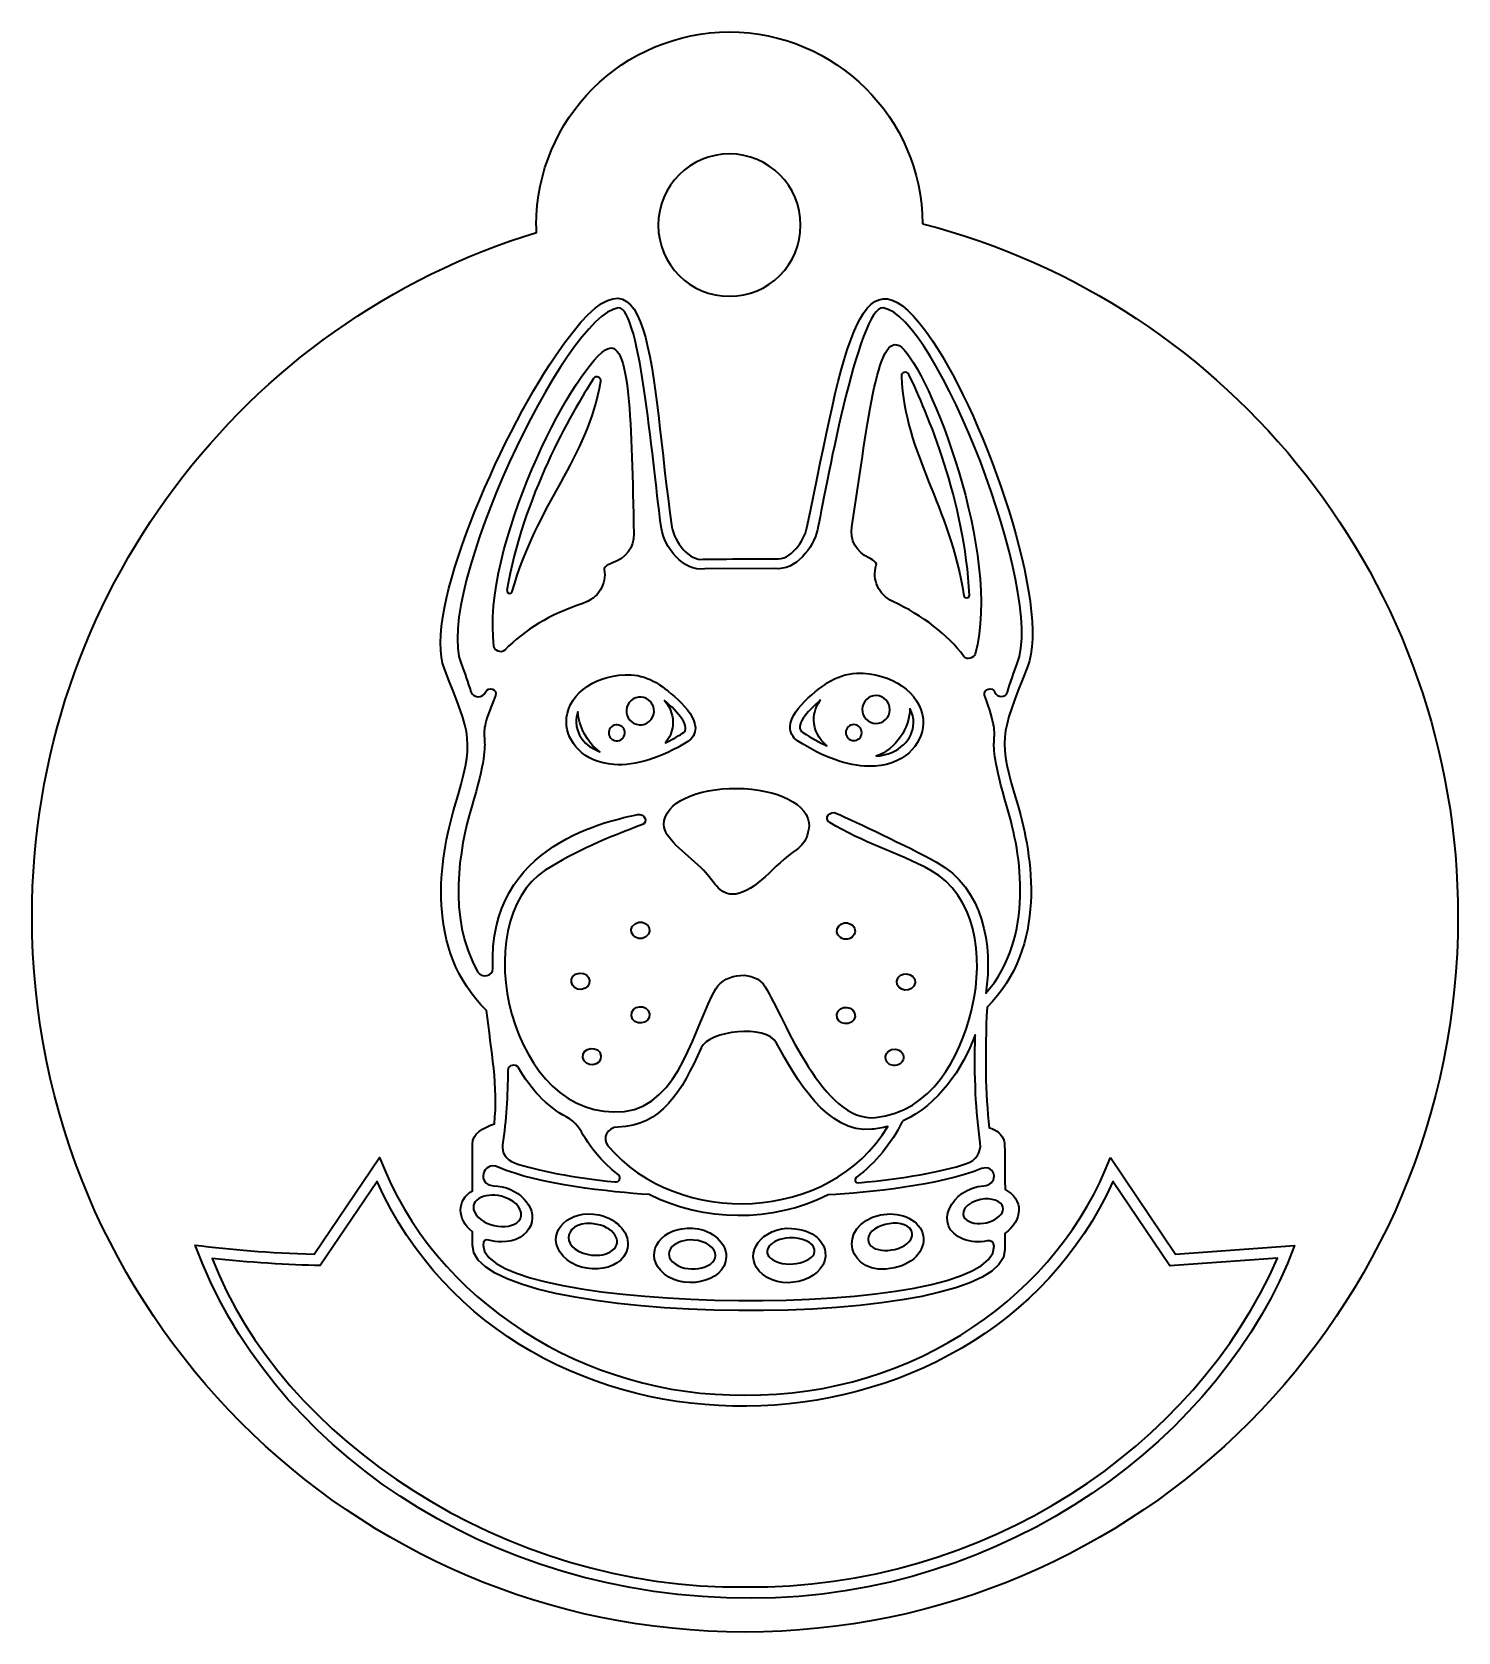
# Model space of a CAD drawing. Header units: inches. Extents: x 0.5 to 4, y -4.21 to -0.29.
import ezdxf

# ---------------------------------------------------------------- set-up
doc = ezdxf.new("R2010")
doc.units = ezdxf.units.IN
doc.header["$MEASUREMENT"] = 0
doc.layers.add('_U+0421_U+043B_U+043E_U+0439 1', color=7, linetype='Continuous')

# ---------------------------------------------------------------- blocks, each defined once
blk = doc.blocks.new('block 2')
at = {"layer": '_U+0421_U+043B_U+043E_U+0439 1', "color": 7, "lineweight": 35, "true_color": 0xffffff}
for points, knots in [([(2.9193, -2.1838), (2.8704, -2.0195), (2.8757, -2.0172), (2.9433, -1.8448), (3.0016, -1.696), (2.8404, -1.2366), (2.7101, -1.0438), (2.5322, -0.7808), (2.4953, -1.0526), (2.4019, -1.5034), (2.3954, -1.5351), (2.3609, -1.5845), (2.3255, -1.5792), (2.3221, -1.5794), (2.1511, -1.5799), (2.1476, -1.5802), (2.1139, -1.5858), (2.0762, -1.5376), (2.0708, -1.5013), (2.0158, -1.1284), (2.0308, -0.717), (1.7847, -1.081), (1.6462, -1.2858), (1.4579, -1.7109), (1.5123, -1.8497), (1.5786, -2.0184), (1.5871, -2.0209), (1.5372, -2.1888), (1.5001, -2.3131), (1.4626, -2.5405), (1.6157, -2.6881), (1.6273, -2.7878), (1.6444, -2.8748), (1.6348, -2.9662), (1.6094, -2.9759), (1.5791, -2.9913), (1.5809, -3.0166), (1.5809, -3.0166), (1.5808, -3.1308), (1.5808, -3.1308), (1.5423, -3.1541), (1.5428, -3.2002), (1.5808, -3.2313), (1.5808, -3.2313), (1.5808, -3.2647), (1.5808, -3.2647), (1.5808, -3.4719), (2.888, -3.4816), (2.888, -3.2759), (2.888, -3.2759), (2.888, -3.2355), (2.888, -3.2355), (2.9328, -3.204), (2.9343, -3.151), (2.8882, -3.1278), (2.888, -3.0677), (2.8875, -3.0119), (2.8864, -3.0099), (2.8818, -2.9931), (2.8676, -2.9805), (2.8493, -2.9762), (2.84, -2.8926), (2.8383, -2.7962), (2.844, -2.6801), (2.9934, -2.5324), (2.9559, -2.3073), (2.9193, -2.1838)], [0, 0, 0, 0, 1, 1, 1, 2, 2, 2, 3, 3, 3, 4, 4, 4, 5, 5, 5, 6, 6, 6, 7, 7, 7, 8, 8, 8, 9, 9, 9, 10, 10, 10, 11, 11, 11, 12, 12, 12, 13, 13, 13, 14, 14, 14, 15, 15, 15, 16, 16, 16, 17, 17, 17, 18, 18, 18, 19, 19, 19, 20, 20, 20, 21, 21, 21, 22, 22, 22, 22]), ([(2.7197, -2.324), (2.6444, -2.2824), (2.5244, -2.2267), (2.4753, -2.2042), (2.4582, -2.1963), (2.4422, -2.2165), (2.4579, -2.2263), (2.5396, -2.2777), (2.6222, -2.2981), (2.7059, -2.3442), (2.8162, -2.4049), (2.8365, -2.5553), (2.8079, -2.6803), (2.8066, -2.6824), (2.8062, -2.6847), (2.8064, -2.687), (2.8064, -2.6873), (2.8062, -2.6877), (2.8062, -2.688), (2.7778, -2.8031), (2.7076, -2.9373), (2.5701, -2.951), (2.4423, -2.964), (2.3479, -2.7109), (2.2994, -2.6299), (2.2748, -2.589), (2.2026, -2.5944), (2.1782, -2.6353), (2.1269, -2.7219), (2.0911, -2.9208), (1.954, -2.9358), (1.6733, -2.9659), (1.5634, -2.469), (1.7598, -2.3437), (1.8323, -2.2976), (1.9151, -2.263), (1.9982, -2.2317), (2.0139, -2.2259), (2.0032, -2.2033), (1.9862, -2.2072), (1.9253, -2.221), (1.6165, -2.2759), (1.6311, -2.5851), (1.6321, -2.604), (1.6032, -2.6099), (1.5937, -2.5931), (1.5183, -2.459), (1.5489, -2.2899), (1.5786, -2.1901), (1.6471, -1.9597), (1.5755, -2.0642), (1.6378, -1.9147), (1.6439, -1.8999), (1.6191, -1.8915), (1.613, -1.9063), (1.6061, -1.9228), (1.5816, -1.9209), (1.5771, -1.9055), (1.5701, -1.8827), (1.5622, -1.8598), (1.5532, -1.8367), (1.4855, -1.6644), (1.8096, -0.9794), (1.9391, -0.9634), (1.9939, -0.958), (2.0253, -1.373), (2.0447, -1.5045), (2.0512, -1.5494), (2.0976, -1.6113), (2.1511, -1.6038), (2.1511, -1.6038), (2.3236, -1.6031), (2.3236, -1.6031), (2.374, -1.6094), (2.4189, -1.5512), (2.4279, -1.5078), (2.4441, -1.4294), (2.5286, -0.9544), (2.5893, -0.9635), (2.7178, -0.9795), (2.9868, -1.6624), (2.9184, -1.8367), (2.9091, -1.8602), (2.9011, -1.8835), (2.8941, -1.9067), (2.89, -1.9205), (2.8684, -1.9208), (2.8636, -1.9073), (2.8579, -1.8913), (2.8329, -1.8992), (2.8382, -1.914), (2.8925, -2.0656), (2.8272, -1.9663), (2.8937, -2.1901), (2.9276, -2.3037), (2.9622, -2.5066), (2.8412, -2.646), (2.8583, -2.5281), (2.8359, -2.3878), (2.7197, -2.324)], [0, 0, 0, 0, 1, 1, 1, 2, 2, 2, 3, 3, 3, 4, 4, 4, 5, 5, 5, 6, 6, 6, 7, 7, 7, 8, 8, 8, 9, 9, 9, 10, 10, 10, 11, 11, 11, 12, 12, 12, 13, 13, 13, 14, 14, 14, 15, 15, 15, 16, 16, 16, 17, 17, 17, 18, 18, 18, 19, 19, 19, 20, 20, 20, 21, 21, 21, 22, 22, 22, 23, 23, 23, 24, 24, 24, 25, 25, 25, 26, 26, 26, 27, 27, 27, 28, 28, 28, 29, 29, 29, 30, 30, 30, 31, 31, 31, 32, 32, 32, 33, 33, 33, 33]), ([(1.9136, -3.0202), (1.8983, -3.0019), (1.9121, -2.9751), (1.9375, -2.9744), (2.0446, -2.9719), (2.095, -2.887), (2.1422, -2.7799), (2.1604, -2.7387), (2.3018, -2.7195), (2.3276, -2.7684), (2.3744, -2.8567), (2.4533, -2.9908), (2.5612, -2.9799), (2.5747, -2.9787), (2.5878, -2.9762), (2.6003, -2.9728), (2.4597, -3.2097), (2.0847, -3.2241), (1.9136, -3.0202)], [0, 0, 0, 0, 1, 1, 1, 2, 2, 2, 3, 3, 3, 4, 4, 4, 5, 5, 5, 6, 6, 6, 6]), ([(2.8275, -3.0138), (2.8307, -3.0358), (2.8165, -3.0566), (2.7933, -3.0642), (2.7314, -3.0847), (2.6404, -3.1009), (2.5294, -3.1113), (2.5211, -3.1122), (2.5168, -3.1028), (2.523, -3.0981), (2.5708, -3.0616), (2.6094, -3.0156), (2.635, -2.9624), (2.6357, -2.9609), (2.6369, -2.9597), (2.6386, -2.9588), (2.7247, -2.9194), (2.7832, -2.8331), (2.815, -2.7481), (2.8123, -2.8509), (2.8165, -2.9374), (2.8275, -3.0138)], [0, 0, 0, 0, 1, 1, 1, 2, 2, 2, 3, 3, 3, 4, 4, 4, 5, 5, 5, 6, 6, 6, 7, 7, 7, 7]), ([(1.9393, -3.092), (1.9472, -3.0984), (1.9415, -3.1102), (1.9309, -3.1091), (1.8268, -3.0983), (1.7419, -3.0822), (1.6841, -3.0623), (1.6641, -3.0555), (1.6521, -3.0369), (1.6548, -3.0178), (1.6637, -2.9573), (1.6679, -2.8972), (1.6676, -2.8353), (1.6675, -2.822), (1.6876, -2.8174), (1.6944, -2.8294), (1.7225, -2.8785), (1.7615, -2.9228), (1.8128, -2.9503), (1.8578, -2.9745), (1.8472, -3.018), (1.9393, -3.092)], [0, 0, 0, 0, 1, 1, 1, 2, 2, 2, 3, 3, 3, 4, 4, 4, 5, 5, 5, 6, 6, 6, 7, 7, 7, 7]), ([(2.8615, -3.0945), (2.8615, -3.0945), (2.8615, -3.0948), (2.8615, -3.0948), (2.8615, -3.1074), (2.8505, -3.1174), (2.8365, -3.1185), (2.7562, -3.1245), (2.7079, -3.218), (2.7858, -3.2497), (2.804, -3.257), (2.8247, -3.2581), (2.8447, -3.254), (2.8534, -3.2522), (2.8615, -3.2585), (2.8615, -3.2666), (2.8615, -3.4553), (1.6072, -3.4351), (1.6072, -3.2647), (1.6072, -3.2531), (1.6137, -3.2498), (1.6209, -3.2519), (1.6318, -3.2549), (1.6423, -3.2565), (1.6525, -3.2565), (1.6864, -3.2565), (1.7147, -3.2402), (1.7241, -3.2158), (1.7421, -3.1692), (1.6912, -3.1201), (1.6326, -3.1183), (1.5903, -3.1169), (1.6061, -3.056), (1.6443, -3.0728), (1.7432, -3.1166), (1.9215, -3.1338), (2.0144, -3.1402), (2.1478, -3.2078), (2.3168, -3.2099), (2.4539, -3.1412), (2.5525, -3.1349), (2.7283, -3.1183), (2.8303, -3.0765), (2.845, -3.0705), (2.8615, -3.0799), (2.8615, -3.0945)], [0, 0, 0, 0, 1, 1, 1, 2, 2, 2, 3, 3, 3, 4, 4, 4, 5, 5, 5, 6, 6, 6, 7, 7, 7, 8, 8, 8, 9, 9, 9, 10, 10, 10, 11, 11, 11, 12, 12, 12, 13, 13, 13, 14, 14, 14, 15, 15, 15, 15]), ([(1.5858, -3.1827), (1.5719, -3.1519), (1.6164, -3.1313), (1.6609, -3.147), (1.6909, -3.1577), (1.7075, -3.1805), (1.6987, -3.1991), (1.6987, -3.1991), (1.6986, -3.1991), (1.6986, -3.1991), (1.6834, -3.2312), (1.6033, -3.2219), (1.5858, -3.1827)], [0, 0, 0, 0, 1, 1, 1, 2, 2, 2, 3, 3, 3, 4, 4, 4, 4]), ([(2.8811, -3.1659), (2.8966, -3.1901), (2.844, -3.2216), (2.804, -3.2081), (2.7725, -3.1976), (2.7821, -3.166), (2.8196, -3.1545), (2.845, -3.1467), (2.8719, -3.1517), (2.8811, -3.1659)], [0, 0, 0, 0, 1, 1, 1, 2, 2, 2, 3, 3, 3, 3])]:
    blk.add_open_spline(points, degree=3, knots=knots, dxfattribs=at)
blk = doc.blocks.new('block 5')
at = {"layer": '_U+0421_U+043B_U+043E_U+0439 1', "color": 7, "lineweight": 35, "true_color": 0xffffff}
for points, knots in [([(1.8115, -1.9808), (1.8125, -2.0283), (1.8529, -2.0791), (1.9284, -2.0844), (1.9812, -2.0881), (2.0438, -2.0686), (2.1095, -2.0279), (2.1215, -2.0205), (2.1283, -2.0083), (2.1281, -1.9944), (2.1275, -1.949), (2.0476, -1.8925), (2.0319, -1.8833), (2.0132, -1.8722), (1.992, -1.8656), (1.9707, -1.8641), (1.9658, -1.8638), (1.9608, -1.8636), (1.9559, -1.8639), (1.8737, -1.867), (1.8103, -1.9183), (1.8115, -1.9808)], [0, 0, 0, 0, 1, 1, 1, 2, 2, 2, 3, 3, 3, 4, 4, 4, 5, 5, 5, 6, 6, 6, 7, 7, 7, 7]), ([(1.9589, -1.9505), (1.9602, -1.9317), (1.9765, -1.9175), (1.9953, -1.9188), (2.0139, -1.9202), (2.0281, -1.9364), (2.0268, -1.9552), (2.0254, -1.974), (2.0092, -1.9881), (1.9905, -1.9868), (1.9717, -1.9855), (1.9576, -1.9693), (1.9589, -1.9505)], [0, 0, 0, 0, 1, 1, 1, 2, 2, 2, 3, 3, 3, 4, 4, 4, 4]), ([(1.8353, -1.9803), (1.8352, -1.9717), (1.8369, -1.9633), (1.8399, -1.9553), (1.842, -1.99), (1.8616, -2.0298), (1.8934, -2.0529), (1.8561, -2.0391), (1.836, -2.0095), (1.8353, -1.9803)], [0, 0, 0, 0, 1, 1, 1, 2, 2, 2, 3, 3, 3, 3]), ([(2.0728, -1.9887), (2.0752, -1.9664), (2.0674, -1.9451), (2.0526, -1.9275), (2.0855, -1.955), (2.1195, -1.9937), (2.097, -2.0077), (2.0823, -2.0168), (2.0682, -2.0244), (2.0547, -2.031), (2.0647, -2.0188), (2.0712, -2.0044), (2.0728, -1.9887)], [0, 0, 0, 0, 1, 1, 1, 2, 2, 2, 3, 3, 3, 4, 4, 4, 4]), ([(1.9156, -2.0051), (1.9164, -1.9943), (1.9258, -1.9861), (1.9366, -1.9869), (1.9474, -1.9877), (1.9556, -1.9971), (1.9549, -2.0079), (1.9541, -2.0187), (1.9447, -2.0269), (1.9339, -2.0261), (1.9231, -2.0254), (1.9149, -2.016), (1.9156, -2.0051)], [0, 0, 0, 0, 1, 1, 1, 2, 2, 2, 3, 3, 3, 4, 4, 4, 4])]:
    blk.add_open_spline(points, degree=3, knots=knots, dxfattribs=at)
blk = doc.blocks.new('block 4')
at = {"layer": '_U+0421_U+043B_U+043E_U+0439 1'}
blk.add_blockref('block 5', (0, 0), dxfattribs=at)
blk = doc.blocks.new('block 7')
at = {"layer": '_U+0421_U+043B_U+043E_U+0439 1', "color": 7, "lineweight": 35, "true_color": 0xffffff}
for points, knots in [([(2.3606, -1.9913), (2.3603, -2.0055), (2.367, -2.0181), (2.3791, -2.026), (2.4424, -2.0669), (2.5011, -2.0879), (2.5536, -2.0887), (2.6386, -2.0901), (2.686, -2.0356), (2.6874, -1.9838), (2.6891, -1.9195), (2.6243, -1.8651), (2.5397, -1.8601), (2.5376, -1.86), (2.5355, -1.8599), (2.5335, -1.8598), (2.5083, -1.8595), (2.4832, -1.866), (2.461, -1.8786), (2.4447, -1.8878), (2.362, -1.9444), (2.3606, -1.9913)], [0, 0, 0, 0, 1, 1, 1, 2, 2, 2, 3, 3, 3, 4, 4, 4, 5, 5, 5, 6, 6, 6, 7, 7, 7, 7]), ([(2.5376, -1.9487), (2.5379, -1.9299), (2.5534, -1.9149), (2.5722, -1.9152), (2.5909, -1.9154), (2.6059, -1.9309), (2.6056, -1.9498), (2.6053, -1.9686), (2.5898, -1.9836), (2.5711, -1.9833), (2.5523, -1.983), (2.5373, -1.9675), (2.5376, -1.9487)], [0, 0, 0, 0, 1, 1, 1, 2, 2, 2, 3, 3, 3, 4, 4, 4, 4]), ([(2.4356, -1.9259), (2.4246, -1.9403), (2.4184, -1.9571), (2.4187, -1.9752), (2.4191, -1.9996), (2.4314, -2.0218), (2.4511, -2.0385), (2.4324, -2.0299), (2.4128, -2.0193), (2.392, -2.0059), (2.3693, -1.9914), (2.4022, -1.9536), (2.4356, -1.9259)], [0, 0, 0, 0, 1, 1, 1, 2, 2, 2, 3, 3, 3, 4, 4, 4, 4]), ([(2.5709, -2.0642), (2.6212, -2.0475), (2.655, -1.9914), (2.6547, -1.9473), (2.6608, -1.9586), (2.6639, -1.9707), (2.6636, -1.9832), (2.6625, -2.0211), (2.6301, -2.0589), (2.5709, -2.0642)], [0, 0, 0, 0, 1, 1, 1, 2, 2, 2, 3, 3, 3, 3]), ([(2.4974, -2.0056), (2.4975, -1.9948), (2.5065, -1.9861), (2.5173, -1.9863), (2.5282, -1.9864), (2.5368, -1.9954), (2.5367, -2.0062), (2.5365, -2.0171), (2.5275, -2.0258), (2.5167, -2.0256), (2.5059, -2.0254), (2.4972, -2.0165), (2.4974, -2.0056)], [0, 0, 0, 0, 1, 1, 1, 2, 2, 2, 3, 3, 3, 4, 4, 4, 4])]:
    blk.add_open_spline(points, degree=3, knots=knots, dxfattribs=at)
blk = doc.blocks.new('block 6')
at = {"layer": '_U+0421_U+043B_U+043E_U+0439 1'}
blk.add_blockref('block 7', (0, 0), dxfattribs=at)
blk = doc.blocks.new('block 3')
at = {"layer": '_U+0421_U+043B_U+043E_U+0439 1'}
for name in ['block 4', 'block 6']:
    blk.add_blockref(name, (0, 0), dxfattribs=at)
blk = doc.blocks.new('block 8')
at = {"layer": '_U+0421_U+043B_U+043E_U+0439 1', "color": 7, "lineweight": 35, "true_color": 0xffffff}
for points, knots in [([(2.6339, -1.0597), (2.5725, -1.0077), (2.5493, -1.2726), (2.5119, -1.5008), (2.5068, -1.5324), (2.5237, -1.5631), (2.554, -1.5772), (2.5679, -1.5835), (2.5739, -1.5895), (2.5722, -1.5951), (2.5609, -1.6309), (2.5775, -1.6674), (2.6125, -1.6838), (2.6889, -1.7198), (2.7459, -1.764), (2.7873, -1.8191), (2.7953, -1.8297), (2.8123, -1.8226), (2.8148, -1.813), (2.8815, -1.5672), (2.7018, -1.1172), (2.6339, -1.0597)], [0, 0, 0, 0, 1, 1, 1, 2, 2, 2, 3, 3, 3, 4, 4, 4, 5, 5, 5, 6, 6, 6, 7, 7, 7, 7]), ([(2.7875, -1.6699), (2.7519, -1.4435), (2.6431, -1.3278), (2.6339, -1.1314), (2.6334, -1.1211), (2.6475, -1.1175), (2.652, -1.1268), (2.6963, -1.2168), (2.7902, -1.4384), (2.8008, -1.6685), (2.8011, -1.6769), (2.7888, -1.6782), (2.7875, -1.6699)], [0, 0, 0, 0, 1, 1, 1, 2, 2, 2, 3, 3, 3, 4, 4, 4, 4])]:
    blk.add_open_spline(points, degree=3, knots=knots, dxfattribs=at)
blk = doc.blocks.new('block 9')
at = {"layer": '_U+0421_U+043B_U+043E_U+0439 1', "color": 7, "lineweight": 35, "true_color": 0xffffff}
for points, knots in [([(1.9072, -1.0665), (1.8225, -1.122), (1.6026, -1.5515), (1.6337, -1.7942), (1.635, -1.8041), (1.6511, -1.8128), (1.6603, -1.8034), (1.7089, -1.7533), (1.7716, -1.7158), (1.8523, -1.6887), (1.8894, -1.6763), (1.9108, -1.6419), (1.9046, -1.6052), (1.9034, -1.5995), (1.9104, -1.5942), (1.925, -1.5894), (1.9569, -1.5787), (1.978, -1.5502), (1.9772, -1.5183), (1.9707, -1.2522), (1.9701, -1.0249), (1.9072, -1.0665)], [0, 0, 0, 0, 1, 1, 1, 2, 2, 2, 3, 3, 3, 4, 4, 4, 5, 5, 5, 6, 6, 6, 7, 7, 7, 7]), ([(1.6657, -1.6565), (1.7038, -1.4293), (1.8237, -1.2206), (1.8785, -1.1367), (1.8841, -1.1281), (1.8976, -1.1333), (1.8959, -1.1434), (1.8632, -1.3372), (1.7412, -1.439), (1.6787, -1.6595), (1.6764, -1.6675), (1.6643, -1.6648), (1.6657, -1.6565)], [0, 0, 0, 0, 1, 1, 1, 2, 2, 2, 3, 3, 3, 4, 4, 4, 4])]:
    blk.add_open_spline(points, degree=3, knots=knots, dxfattribs=at)
blk = doc.blocks.new('block 10')
at = {"layer": '_U+0421_U+043B_U+043E_U+0439 1', "color": 7, "lineweight": 35, "true_color": 0xffffff}
for points in [[(2.1212, -3.2228), (2.0475, -3.2177), (2.0011, -3.2798), (2.0423, -3.3259), (2.0909, -3.3801), (2.2023, -3.3572), (2.2039, -3.2933), (2.2048, -3.2515), (2.1569, -3.2228), (2.1212, -3.2228)], [(2.0719, -3.3049), (2.0469, -3.2801), (2.0782, -3.249), (2.1237, -3.2517), (2.1544, -3.2538), (2.1779, -3.2705), (2.1775, -3.2899), (2.1766, -3.3233), (2.1032, -3.3362), (2.0719, -3.3049)]]:
    blk.add_open_spline(points, degree=3, knots=[0, 0, 0, 0, 1, 1, 1, 2, 2, 2, 3, 3, 3, 3], dxfattribs=at)
blk = doc.blocks.new('block 11')
at = {"layer": '_U+0421_U+043B_U+043E_U+0439 1', "color": 7, "lineweight": 35, "true_color": 0xffffff}
for points in [[(2.6858, -3.2345), (2.6734, -3.1976), (2.625, -3.1808), (2.5826, -3.1903), (2.4712, -3.2144), (2.4993, -3.3455), (2.6169, -3.3203), (2.6676, -3.3095), (2.6975, -3.2698), (2.6858, -3.2345)], [(2.6568, -3.2503), (2.6361, -3.2831), (2.563, -3.2867), (2.5532, -3.257), (2.5398, -3.2169), (2.6396, -3.191), (2.6589, -3.2295), (2.6629, -3.2376), (2.66, -3.2453), (2.6568, -3.2503)]]:
    blk.add_open_spline(points, degree=3, knots=[0, 0, 0, 0, 1, 1, 1, 2, 2, 2, 3, 3, 3, 3], dxfattribs=at)
blk = doc.blocks.new('block 12')
at = {"layer": '_U+0421_U+043B_U+043E_U+0439 1', "color": 7, "lineweight": 35, "true_color": 0xffffff}
for points in [[(1.8916, -3.1903), (1.8194, -3.1749), (1.7626, -3.2295), (1.7955, -3.2809), (1.8344, -3.3417), (1.9491, -3.3344), (1.9615, -3.2716), (1.9679, -3.2388), (1.9421, -3.2017), (1.8916, -3.1903)], [(1.9182, -3.2815), (1.9041, -3.2891), (1.885, -3.2913), (1.8658, -3.2876), (1.7887, -3.2724), (1.8078, -3.1977), (1.8872, -3.2133), (1.9341, -3.2226), (1.9529, -3.2626), (1.9182, -3.2815)]]:
    blk.add_open_spline(points, degree=3, knots=[0, 0, 0, 0, 1, 1, 1, 2, 2, 2, 3, 3, 3, 3], dxfattribs=at)
blk = doc.blocks.new('block 13')
at = {"layer": '_U+0421_U+043B_U+043E_U+0439 1', "color": 7, "lineweight": 35, "true_color": 0xffffff}
for points in [[(2.4468, -3.2809), (2.4423, -3.251), (2.413, -3.2228), (2.353, -3.2228), (2.2794, -3.228), (2.2441, -3.2959), (2.2929, -3.3356), (2.3504, -3.3826), (2.4564, -3.344), (2.4468, -3.2809)], [(2.3173, -3.2999), (2.2875, -3.2806), (2.3125, -3.2491), (2.359, -3.2465), (2.3903, -3.2448), (2.4173, -3.2572), (2.4207, -3.2747), (2.4262, -3.3045), (2.3548, -3.3244), (2.3173, -3.2999)]]:
    blk.add_open_spline(points, degree=3, knots=[0, 0, 0, 0, 1, 1, 1, 2, 2, 2, 3, 3, 3, 3], dxfattribs=at)

msp = doc.modelspace()

# ---------------------------------------------------------------- linework, layer by layer
at = {"layer": '_U+0421_U+043B_U+043E_U+0439 1', "color": 242, "lineweight": 35, "true_color": 0xc1272d}
for points, knots in [([(2.6857, -0.7565), (2.6837, -0.4963), (2.4724, -0.2859), (2.2118, -0.2859), (1.95, -0.2859), (1.7378, -0.4981), (1.7378, -0.7599), (1.7378, -0.7659), (1.7381, -0.7719), (1.7383, -0.7778), (1.0215, -0.9976), (0.5, -1.6666), (0.5, -2.4578), (0.5, -3.4278), (1.2835, -4.2141), (2.25, -4.2141), (3.2165, -4.2141), (4, -3.4278), (4, -2.4578), (4, -1.6388), (3.4414, -0.9508), (2.6857, -0.7565)], [0, 0, 0, 0, 1, 1, 1, 2, 2, 2, 3, 3, 3, 4, 4, 4, 5, 5, 5, 6, 6, 6, 7, 7, 7, 7]), ([(2.2118, -0.9347), (2.1153, -0.9347), (2.0371, -0.8565), (2.0371, -0.7599), (2.0371, -0.6634), (2.1153, -0.5852), (2.2118, -0.5852), (2.3083, -0.5852), (2.3865, -0.6634), (2.3865, -0.7599), (2.3865, -0.8565), (2.3083, -0.9347), (2.2118, -0.9347)], [0, 0, 0, 0, 1, 1, 1, 2, 2, 2, 3, 3, 3, 4, 4, 4, 4])]:
    msp.add_open_spline(points, degree=3, knots=knots, dxfattribs=at)
at = {"layer": '_U+0421_U+043B_U+043E_U+0439 1', "color": 7, "lineweight": 35, "true_color": 0xffffff}
for points, knots in [([(2.2296, -2.143), (2.1321, -2.142), (2.0521, -2.1773), (2.0508, -2.2316), (2.0501, -2.2641), (2.1023, -2.3003), (2.1422, -2.3378), (2.1728, -2.3667), (2.1857, -2.4084), (2.2272, -2.4024), (2.2776, -2.3952), (2.319, -2.3324), (2.3771, -2.2927), (2.3896, -2.2842), (2.3984, -2.2722), (2.4023, -2.2585), (2.4053, -2.2484), (2.4073, -2.2395), (2.4075, -2.2366), (2.4089, -2.1806), (2.3287, -2.144), (2.2296, -2.143)], [0, 0, 0, 0, 1, 1, 1, 2, 2, 2, 3, 3, 3, 4, 4, 4, 5, 5, 5, 6, 6, 6, 7, 7, 7, 7]), ([(2.2296, -2.143), (2.1321, -2.142), (2.0521, -2.1773), (2.0508, -2.2316), (2.0501, -2.2641), (2.1023, -2.3003), (2.1422, -2.3378), (2.1728, -2.3667), (2.1857, -2.4084), (2.2272, -2.4024), (2.2776, -2.3952), (2.319, -2.3324), (2.3771, -2.2927), (2.3896, -2.2842), (2.3984, -2.2722), (2.4023, -2.2585), (2.4053, -2.2484), (2.4073, -2.2395), (2.4075, -2.2366), (2.4089, -2.1806), (2.3287, -2.144), (2.2296, -2.143)], [0, 0, 0, 0, 1, 1, 1, 2, 2, 2, 3, 3, 3, 4, 4, 4, 5, 5, 5, 6, 6, 6, 7, 7, 7, 7]), ([(2.2296, -2.143), (2.1321, -2.142), (2.0521, -2.1773), (2.0508, -2.2316), (2.0501, -2.2641), (2.1023, -2.3003), (2.1422, -2.3378), (2.1728, -2.3667), (2.1857, -2.4084), (2.2272, -2.4024), (2.2776, -2.3952), (2.319, -2.3324), (2.3771, -2.2927), (2.3896, -2.2842), (2.3984, -2.2722), (2.4023, -2.2585), (2.4053, -2.2484), (2.4073, -2.2395), (2.4075, -2.2366), (2.4089, -2.1806), (2.3287, -2.144), (2.2296, -2.143)], [0, 0, 0, 0, 1, 1, 1, 2, 2, 2, 3, 3, 3, 4, 4, 4, 5, 5, 5, 6, 6, 6, 7, 7, 7, 7]), ([(2.2296, -2.143), (2.1321, -2.142), (2.0521, -2.1773), (2.0508, -2.2316), (2.0501, -2.2641), (2.1023, -2.3003), (2.1422, -2.3378), (2.1728, -2.3667), (2.1857, -2.4084), (2.2272, -2.4024), (2.2776, -2.3952), (2.319, -2.3324), (2.3771, -2.2927), (2.3896, -2.2842), (2.3984, -2.2722), (2.4023, -2.2585), (2.4053, -2.2484), (2.4073, -2.2395), (2.4075, -2.2366), (2.4089, -2.1806), (2.3287, -2.144), (2.2296, -2.143)], [0, 0, 0, 0, 1, 1, 1, 2, 2, 2, 3, 3, 3, 4, 4, 4, 5, 5, 5, 6, 6, 6, 7, 7, 7, 7]), ([(2.2296, -2.143), (2.1321, -2.142), (2.0521, -2.1773), (2.0508, -2.2316), (2.0501, -2.2641), (2.1023, -2.3003), (2.1422, -2.3378), (2.1728, -2.3667), (2.1857, -2.4084), (2.2272, -2.4024), (2.2776, -2.3952), (2.319, -2.3324), (2.3771, -2.2927), (2.3896, -2.2842), (2.3984, -2.2722), (2.4023, -2.2585), (2.4053, -2.2484), (2.4073, -2.2395), (2.4075, -2.2366), (2.4089, -2.1806), (2.3287, -2.144), (2.2296, -2.143)], [0, 0, 0, 0, 1, 1, 1, 2, 2, 2, 3, 3, 3, 4, 4, 4, 5, 5, 5, 6, 6, 6, 7, 7, 7, 7]), ([(1.9801, -2.4751), (1.9564, -2.4908), (1.9826, -2.5233), (2.0065, -2.5076), (2.0303, -2.492), (2.004, -2.4595), (1.9801, -2.4751)], [0, 0, 0, 0, 1, 1, 1, 2, 2, 2, 2]), ([(2.5109, -2.4769), (2.4871, -2.4612), (2.4608, -2.4937), (2.4847, -2.5094), (2.4946, -2.5159), (2.5086, -2.514), (2.5158, -2.5049), (2.523, -2.496), (2.5209, -2.4834), (2.5109, -2.4769)], [0, 0, 0, 0, 1, 1, 1, 2, 2, 2, 3, 3, 3, 3]), ([(2.6229, -2.616), (2.6197, -2.6424), (2.664, -2.6467), (2.6673, -2.6203), (2.6705, -2.594), (2.6262, -2.5895), (2.6229, -2.616)], [0, 0, 0, 0, 1, 1, 1, 2, 2, 2, 2]), ([(1.8434, -2.5965), (1.8141, -2.5994), (1.8191, -2.6394), (1.8484, -2.6365), (1.8778, -2.6335), (1.8729, -2.5935), (1.8434, -2.5965)], [0, 0, 0, 0, 1, 1, 1, 2, 2, 2, 2]), ([(2.0154, -2.6967), (2.0122, -2.6703), (1.9679, -2.6747), (1.9711, -2.701), (1.9744, -2.7276), (2.0187, -2.7231), (2.0154, -2.6967)], [0, 0, 0, 0, 1, 1, 1, 2, 2, 2, 2]), ([(2.4757, -2.6984), (2.4723, -2.7248), (2.5166, -2.7292), (2.52, -2.7028), (2.5232, -2.6765), (2.4789, -2.672), (2.4757, -2.6984)], [0, 0, 0, 0, 1, 1, 1, 2, 2, 2, 2]), ([(1.8964, -2.7992), (1.893, -2.7728), (1.8487, -2.7772), (1.8519, -2.8037), (1.8553, -2.8301), (1.8996, -2.8256), (1.8964, -2.7992)], [0, 0, 0, 0, 1, 1, 1, 2, 2, 2, 2]), ([(2.6194, -2.7831), (2.5901, -2.7802), (2.5851, -2.8202), (2.6144, -2.8231), (2.6268, -2.8244), (2.6378, -2.8165), (2.6391, -2.8053), (2.6405, -2.7944), (2.6316, -2.7844), (2.6194, -2.7831)], [0, 0, 0, 0, 1, 1, 1, 2, 2, 2, 3, 3, 3, 3]), ([(3.1467, -3.0493), (3.0225, -3.3784), (2.6704, -3.6369), (2.2492, -3.6323), (1.8597, -3.6373), (1.4863, -3.4021), (1.3533, -3.0493), (1.3533, -3.0493), (1.1929, -3.2865), (1.1929, -3.2865), (1.0804, -3.2832), (0.9879, -3.275), (0.9007, -3.2643), (1.0778, -3.7506), (1.609, -4.133), (2.2662, -4.1313), (2.8922, -4.1313), (3.4229, -3.7337), (3.5991, -3.2655), (3.5991, -3.2655), (3.3068, -3.2861), (3.3068, -3.2861), (3.3068, -3.2861), (3.1467, -3.0493), (3.1467, -3.0493)], [0, 0, 0, 0, 1, 1, 1, 2, 2, 2, 3, 3, 3, 4, 4, 4, 5, 5, 5, 6, 6, 6, 7, 7, 7, 8, 8, 8, 8]), ([(2.2507, -4.1034), (1.6591, -4.1113), (1.1091, -3.7361), (0.9424, -3.2973), (1.0273, -3.3067), (1.1339, -3.3131), (1.2074, -3.3146), (1.2074, -3.3146), (1.347, -3.1083), (1.347, -3.1083), (1.686, -3.8575), (2.8261, -3.8296), (3.153, -3.1083), (3.153, -3.1083), (3.2928, -3.3149), (3.2928, -3.3149), (3.2928, -3.3149), (3.557, -3.2963), (3.557, -3.2963), (3.3533, -3.7615), (2.8392, -4.1094), (2.2507, -4.1034)], [0, 0, 0, 0, 1, 1, 1, 2, 2, 2, 3, 3, 3, 4, 4, 4, 5, 5, 5, 6, 6, 6, 7, 7, 7, 7])]:
    msp.add_open_spline(points, degree=3, knots=knots, dxfattribs=at)

# ---------------------------------------------------------------- block references
at = {"layer": '_U+0421_U+043B_U+043E_U+0439 1'}
for name in ['block 2', 'block 8', 'block 9', 'block 3', 'block 12', 'block 11', 'block 10', 'block 13']:
    msp.add_blockref(name, (0, 0), dxfattribs=at)

doc.saveas('drawing.dxf')
